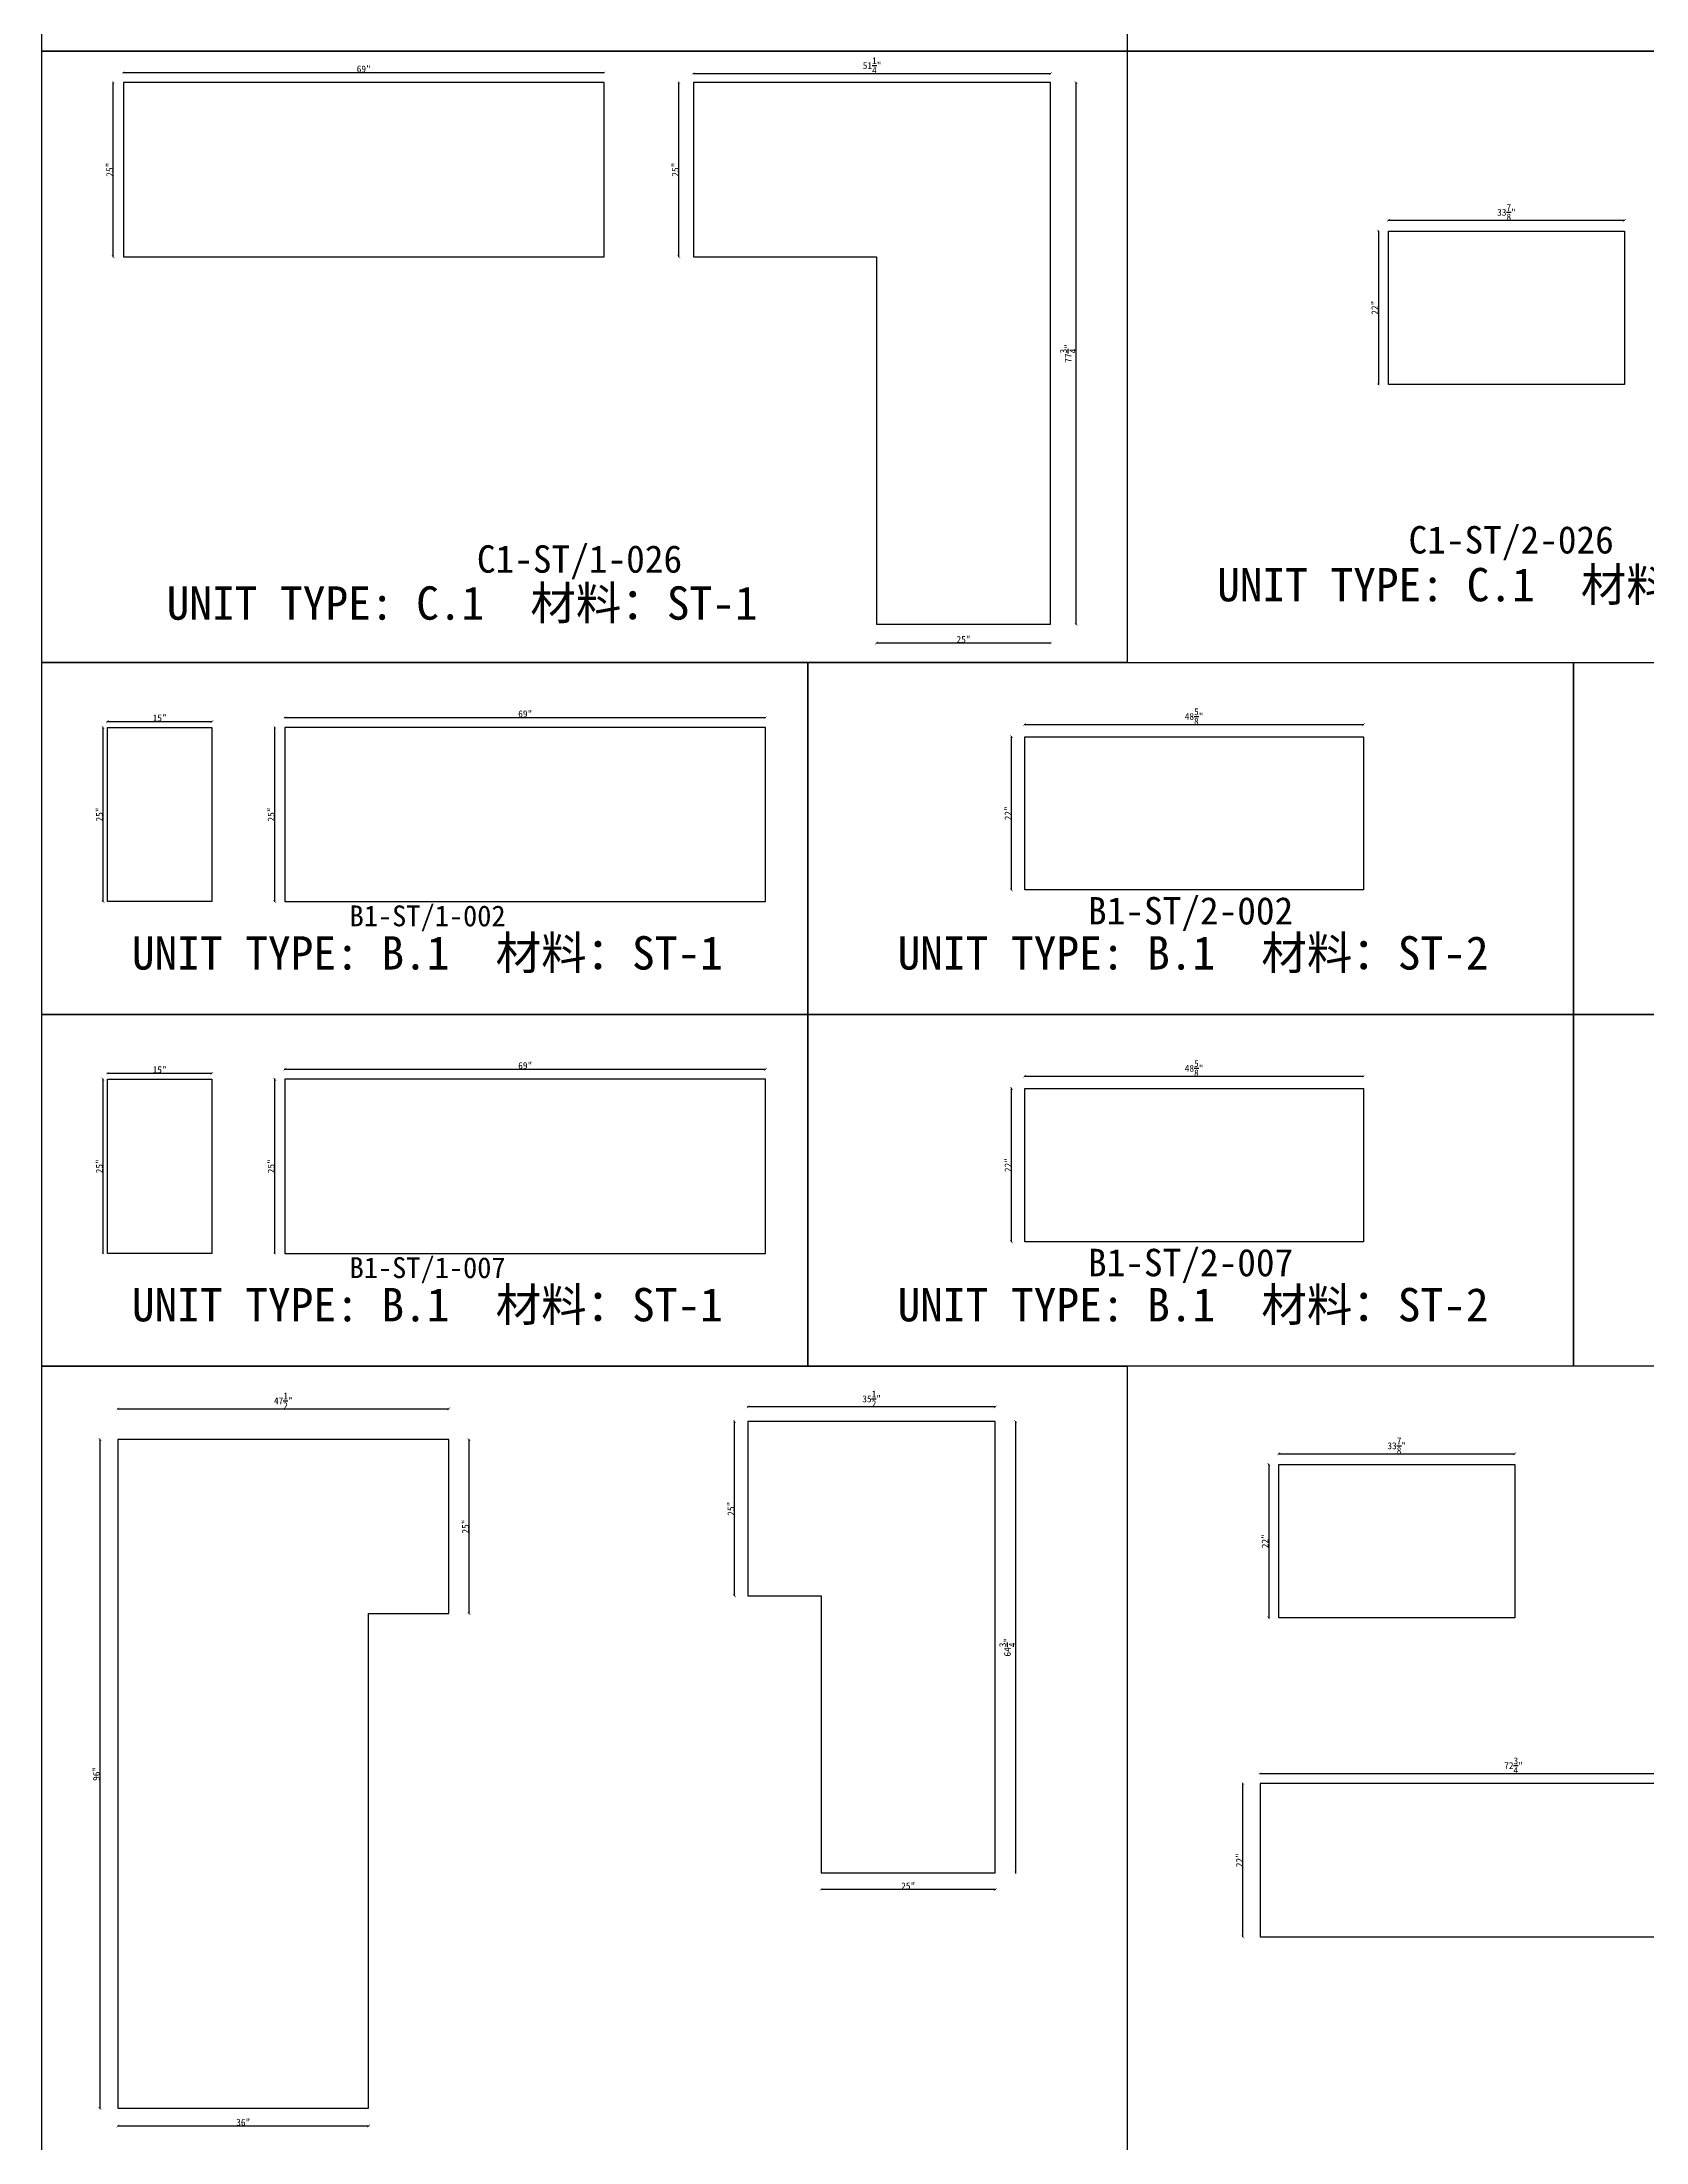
# Model space of a CAD drawing. Header units: millimetres. Extents: x -46966 to 138077, y -48408 to 2116.
# Drawn here: x 29598 to 35446, y -19305 to -11649 of the extents above; entities that cross this region are included whole.
import ezdxf
from ezdxf.enums import TextEntityAlignment as Align

# ---------------------------------------------------------------- set-up
doc = ezdxf.new("R2010")
doc.units = ezdxf.units.MM
doc.layers.add('PART_NUMBER', color=3, linetype='Continuous')
doc.styles.add('样式 1', font='')
doc.styles.get('样式 1').set_extended_font_data('NSimSun')
doc.dimstyles.new('副本 ISO-25', dxfattribs={"dimtxt": 25, "dimasz": 10, "dimexe": 1.5, "dimexo": 0.5, "dimtad": 1, "dimlfac": 0.03937, "dimlunit": 5, "dimtxsty": '样式 1', "dimblk": 'ARCHTICK', "dimcen": 2.5, "dimclrd": 256, "dimclrt": 1, "dimazin": 3, "dimtfac": 1, "dimtmove": 0, "dimatfit": 3, "dimfxlon": 1})

# ---------------------------------------------------------------- blocks, each defined once
blk = doc.blocks.new('_ArchTick')
at = {"color": 0, "linetype": 'ByBlock', "const_width": 0.15}
blk.add_lwpolyline([(-0.5, -0.5), (0.5, 0.5)], dxfattribs=at)
blk = doc.blocks.new('*D1005')
at = {"color": 0, "lineweight": -2, "transparency": 16777216}
for p, q in [((29858.9, -11797.2), (29856.4, -11797.2)), ((29858.9, -12432.2), (29856.4, -12432.2))]:
    blk.add_line(p, q, dxfattribs=at)
at = {"lineweight": -2, "transparency": 16777216}
blk.add_line((29857.9, -12432.2), (29857.9, -11797.2), dxfattribs=at)
at = {"layer": 'Defpoints', "color": 0, "transparency": 16777216}
for p in [(29857.9, -11797.2), (29894.9, -11797.2), (29894.9, -12432.2)]:
    blk.add_point(p, dxfattribs=at)
at = {"lineweight": -2, "transparency": 16777216, "xscale": 10, "yscale": 10, "zscale": 10}
for p, rotation in [((29857.9, -11797.2), 90), ((29857.9, -12432.2), 270)]:
    blk.add_blockref('_ArchTick', p, dxfattribs=dict(at, rotation=rotation))
at = {"color": 1, "transparency": 16777216, "insert": (29844.8, -12114.7), "char_height": 25, "attachment_point": 5, "rotation": 90, "style": '样式 1'}
blk.add_mtext('\\A1;25"', dxfattribs=at)
blk = doc.blocks.new('*D1006')
at = {"color": 0, "lineweight": -2, "transparency": 16777216}
for p, q in [((29894.9, -11761.9), (29894.9, -11759.4)), ((31647.5, -11761.9), (31647.5, -11759.4))]:
    blk.add_line(p, q, dxfattribs=at)
at = {"lineweight": -2, "transparency": 16777216}
blk.add_line((29894.9, -11760.9), (31647.5, -11760.9), dxfattribs=at)
at = {"layer": 'Defpoints', "color": 0, "transparency": 16777216}
for p in [(31647.5, -11760.9), (29894.9, -11797.2), (31647.5, -11797.2)]:
    blk.add_point(p, dxfattribs=at)
at = {"lineweight": -2, "transparency": 16777216, "xscale": 10, "yscale": 10, "zscale": 10, "rotation": 180}
blk.add_blockref('_ArchTick', (29894.9, -11760.9), dxfattribs=at)
at = {"lineweight": -2, "transparency": 16777216, "xscale": 10, "yscale": 10, "zscale": 10}
blk.add_blockref('_ArchTick', (31647.5, -11760.9), dxfattribs=at)
at = {"color": 1, "transparency": 16777216, "insert": (30771.2, -11747.8), "char_height": 25, "attachment_point": 5, "style": '样式 1'}
blk.add_mtext('\\A1;69"', dxfattribs=at)
blk = doc.blocks.new('*D1007')
at = {"color": 0, "lineweight": -2, "transparency": 16777216}
for p, q in [((31973.7, -11765.1), (31973.7, -11762.6)), ((33275.5, -11765.1), (33275.5, -11762.6))]:
    blk.add_line(p, q, dxfattribs=at)
at = {"lineweight": -2, "transparency": 16777216}
blk.add_line((31973.7, -11764.1), (33275.5, -11764.1), dxfattribs=at)
at = {"layer": 'Defpoints', "color": 0, "transparency": 16777216}
for p in [(33275.5, -11764.1), (31973.7, -11797.2), (33275.5, -11797.2)]:
    blk.add_point(p, dxfattribs=at)
at = {"lineweight": -2, "transparency": 16777216, "xscale": 10, "yscale": 10, "zscale": 10, "rotation": 180}
blk.add_blockref('_ArchTick', (31973.7, -11764.1), dxfattribs=at)
at = {"lineweight": -2, "transparency": 16777216, "xscale": 10, "yscale": 10, "zscale": 10}
blk.add_blockref('_ArchTick', (33275.5, -11764.1), dxfattribs=at)
at = {"color": 1, "transparency": 16777216, "insert": (32624.6, -11735.1), "char_height": 25, "attachment_point": 5, "style": '样式 1'}
blk.add_mtext('\\A1;51{\\H1x;\\S1/4;}"', dxfattribs=at)
blk = doc.blocks.new('*D1008')
at = {"color": 0, "lineweight": -2, "transparency": 16777216}
for p, q in [((31921.3, -11797.2), (31918.8, -11797.2)), ((31921.3, -12432.2), (31918.8, -12432.2))]:
    blk.add_line(p, q, dxfattribs=at)
at = {"lineweight": -2, "transparency": 16777216}
blk.add_line((31920.3, -12432.2), (31920.3, -11797.2), dxfattribs=at)
at = {"layer": 'Defpoints', "color": 0, "transparency": 16777216}
for p in [(31920.3, -11797.2), (31973.7, -11797.2), (31973.7, -12432.2)]:
    blk.add_point(p, dxfattribs=at)
at = {"lineweight": -2, "transparency": 16777216, "xscale": 10, "yscale": 10, "zscale": 10}
for p, rotation in [((31920.3, -11797.2), 90), ((31920.3, -12432.2), 270)]:
    blk.add_blockref('_ArchTick', p, dxfattribs=dict(at, rotation=rotation))
at = {"color": 1, "transparency": 16777216, "insert": (31907.2, -12114.7), "char_height": 25, "attachment_point": 5, "rotation": 90, "style": '样式 1'}
blk.add_mtext('\\A1;25"', dxfattribs=at)
blk = doc.blocks.new('*D1001')
at = {"color": 0, "lineweight": -2, "transparency": 16777216}
for p, q in [((32640.5, -13839.5), (32640.5, -13842)), ((33275.5, -13839.5), (33275.5, -13842))]:
    blk.add_line(p, q, dxfattribs=at)
at = {"lineweight": -2, "transparency": 16777216}
blk.add_line((33275.5, -13840.5), (32640.5, -13840.5), dxfattribs=at)
at = {"layer": 'Defpoints', "color": 0, "transparency": 16777216}
for p in [(32640.5, -13772.1), (33275.5, -13772.1), (32640.5, -13840.5)]:
    blk.add_point(p, dxfattribs=at)
at = {"lineweight": -2, "transparency": 16777216, "xscale": 10, "yscale": 10, "zscale": 10, "rotation": 180}
blk.add_blockref('_ArchTick', (32640.5, -13840.5), dxfattribs=at)
at = {"lineweight": -2, "transparency": 16777216, "xscale": 10, "yscale": 10, "zscale": 10}
blk.add_blockref('_ArchTick', (33275.5, -13840.5), dxfattribs=at)
at = {"color": 1, "transparency": 16777216, "insert": (32958, -13827.3), "char_height": 25, "attachment_point": 5, "style": '样式 1'}
blk.add_mtext('\\A1;25"', dxfattribs=at)
blk = doc.blocks.new('*D1002')
at = {"color": 0, "lineweight": -2, "transparency": 16777216}
for p, q in [((33367.7, -11797.2), (33370.2, -11797.2)), ((33367.7, -13772.1), (33370.2, -13772.1))]:
    blk.add_line(p, q, dxfattribs=at)
at = {"lineweight": -2, "transparency": 16777216}
blk.add_line((33368.7, -13772.1), (33368.7, -11797.2), dxfattribs=at)
at = {"layer": 'Defpoints', "color": 0, "transparency": 16777216}
for p in [(33275.5, -11797.2), (33368.7, -11797.2), (33275.5, -13772.1)]:
    blk.add_point(p, dxfattribs=at)
at = {"lineweight": -2, "transparency": 16777216, "xscale": 10, "yscale": 10, "zscale": 10}
for p, rotation in [((33368.7, -11797.2), 90), ((33368.7, -13772.1), 270)]:
    blk.add_blockref('_ArchTick', p, dxfattribs=dict(at, rotation=rotation))
at = {"color": 1, "transparency": 16777216, "insert": (33339.6, -12784.6), "char_height": 25, "attachment_point": 5, "rotation": 90, "style": '样式 1'}
blk.add_mtext('\\A1;77{\\H1x;\\S3/4;}"', dxfattribs=at)
blk = doc.blocks.new('*D1003')
at = {"color": 0, "lineweight": -2, "transparency": 16777216}
for p, q in [((34507.4, -12300.3), (34507.4, -12297.8)), ((35367.8, -12300.3), (35367.8, -12297.8))]:
    blk.add_line(p, q, dxfattribs=at)
at = {"lineweight": -2, "transparency": 16777216}
blk.add_line((34507.4, -12299.3), (35367.8, -12299.3), dxfattribs=at)
at = {"layer": 'Defpoints', "color": 0, "transparency": 16777216}
for p in [(35367.8, -12299.3), (34507.4, -12338.7), (35367.8, -12338.7)]:
    blk.add_point(p, dxfattribs=at)
at = {"lineweight": -2, "transparency": 16777216, "xscale": 10, "yscale": 10, "zscale": 10, "rotation": 180}
blk.add_blockref('_ArchTick', (34507.4, -12299.3), dxfattribs=at)
at = {"lineweight": -2, "transparency": 16777216, "xscale": 10, "yscale": 10, "zscale": 10}
blk.add_blockref('_ArchTick', (35367.8, -12299.3), dxfattribs=at)
at = {"color": 1, "transparency": 16777216, "insert": (34937.6, -12270.2), "char_height": 25, "attachment_point": 5, "style": '样式 1'}
blk.add_mtext('\\A1;33{\\H1x;\\S7/8;}"', dxfattribs=at)
blk = doc.blocks.new('*D1004')
at = {"color": 0, "lineweight": -2, "transparency": 16777216}
for p, q in [((34471.7, -12338.7), (34469.2, -12338.7)), ((34471.7, -12897.5), (34469.2, -12897.5))]:
    blk.add_line(p, q, dxfattribs=at)
at = {"lineweight": -2, "transparency": 16777216}
blk.add_line((34470.7, -12338.7), (34470.7, -12897.5), dxfattribs=at)
at = {"layer": 'Defpoints', "color": 0, "transparency": 16777216}
for p in [(34507.4, -12338.7), (34470.7, -12897.5), (34507.4, -12897.5)]:
    blk.add_point(p, dxfattribs=at)
at = {"lineweight": -2, "transparency": 16777216, "xscale": 10, "yscale": 10, "zscale": 10}
for p, rotation in [((34470.7, -12338.7), 90), ((34470.7, -12897.5), 270)]:
    blk.add_blockref('_ArchTick', p, dxfattribs=dict(at, rotation=rotation))
at = {"color": 1, "transparency": 16777216, "insert": (34457.6, -12618.1), "char_height": 25, "attachment_point": 5, "rotation": 90, "style": '样式 1'}
blk.add_mtext('\\A1;22"', dxfattribs=at)
blk = doc.blocks.new('*D1011')
at = {"color": 0, "lineweight": -2, "transparency": 16777216}
for p, q in [((29821.6, -14148), (29819.1, -14148)), ((29821.6, -14783), (29819.1, -14783))]:
    blk.add_line(p, q, dxfattribs=at)
at = {"lineweight": -2, "transparency": 16777216}
blk.add_line((29820.6, -14783), (29820.6, -14148), dxfattribs=at)
at = {"layer": 'Defpoints', "color": 0, "transparency": 16777216}
for p in [(29820.6, -14148), (29836.4, -14148), (29836.4, -14783)]:
    blk.add_point(p, dxfattribs=at)
at = {"lineweight": -2, "transparency": 16777216, "xscale": 10, "yscale": 10, "zscale": 10}
for p, rotation in [((29820.6, -14148), 90), ((29820.6, -14783), 270)]:
    blk.add_blockref('_ArchTick', p, dxfattribs=dict(at, rotation=rotation))
at = {"color": 1, "transparency": 16777216, "insert": (29807.4, -14465.5), "char_height": 25, "attachment_point": 5, "rotation": 90, "style": '样式 1'}
blk.add_mtext('\\A1;25"', dxfattribs=at)
blk = doc.blocks.new('*D1012')
at = {"color": 0, "lineweight": -2, "transparency": 16777216}
for p, q in [((29836.4, -14127.6), (29836.4, -14125.1)), ((30217.4, -14127.6), (30217.4, -14125.1))]:
    blk.add_line(p, q, dxfattribs=at)
at = {"lineweight": -2, "transparency": 16777216}
blk.add_line((29836.4, -14126.6), (30217.4, -14126.6), dxfattribs=at)
at = {"layer": 'Defpoints', "color": 0, "transparency": 16777216}
for p in [(29836.4, -14148), (30217.4, -14126.6), (30217.4, -14148)]:
    blk.add_point(p, dxfattribs=at)
at = {"lineweight": -2, "transparency": 16777216, "xscale": 10, "yscale": 10, "zscale": 10, "rotation": 180}
blk.add_blockref('_ArchTick', (29836.4, -14126.6), dxfattribs=at)
at = {"lineweight": -2, "transparency": 16777216, "xscale": 10, "yscale": 10, "zscale": 10}
blk.add_blockref('_ArchTick', (30217.4, -14126.6), dxfattribs=at)
at = {"color": 1, "transparency": 16777216, "insert": (30026.9, -14113.5), "char_height": 25, "attachment_point": 5, "style": '样式 1'}
blk.add_mtext('\\A1;15"', dxfattribs=at)
blk = doc.blocks.new('*D1013')
at = {"color": 0, "lineweight": -2, "transparency": 16777216}
for p, q in [((30447.7, -14148), (30445.2, -14148)), ((30447.7, -14783), (30445.2, -14783))]:
    blk.add_line(p, q, dxfattribs=at)
at = {"lineweight": -2, "transparency": 16777216}
blk.add_line((30446.7, -14783), (30446.7, -14148), dxfattribs=at)
at = {"layer": 'Defpoints', "color": 0, "transparency": 16777216}
for p in [(30446.7, -14148), (30483.6, -14148), (30483.6, -14783)]:
    blk.add_point(p, dxfattribs=at)
at = {"lineweight": -2, "transparency": 16777216, "xscale": 10, "yscale": 10, "zscale": 10}
for p, rotation in [((30446.7, -14148), 90), ((30446.7, -14783), 270)]:
    blk.add_blockref('_ArchTick', p, dxfattribs=dict(at, rotation=rotation))
at = {"color": 1, "transparency": 16777216, "insert": (30433.6, -14465.5), "char_height": 25, "attachment_point": 5, "rotation": 90, "style": '样式 1'}
blk.add_mtext('\\A1;25"', dxfattribs=at)
blk = doc.blocks.new('*D1014')
at = {"color": 0, "lineweight": -2, "transparency": 16777216}
for p, q in [((30483.6, -14112.7), (30483.6, -14110.2)), ((32236.2, -14112.7), (32236.2, -14110.2))]:
    blk.add_line(p, q, dxfattribs=at)
at = {"lineweight": -2, "transparency": 16777216}
blk.add_line((30483.6, -14111.7), (32236.2, -14111.7), dxfattribs=at)
at = {"layer": 'Defpoints', "color": 0, "transparency": 16777216}
for p in [(30483.6, -14148), (32236.2, -14111.7), (32236.2, -14148)]:
    blk.add_point(p, dxfattribs=at)
at = {"lineweight": -2, "transparency": 16777216, "xscale": 10, "yscale": 10, "zscale": 10, "rotation": 180}
blk.add_blockref('_ArchTick', (30483.6, -14111.7), dxfattribs=at)
at = {"lineweight": -2, "transparency": 16777216, "xscale": 10, "yscale": 10, "zscale": 10}
blk.add_blockref('_ArchTick', (32236.2, -14111.7), dxfattribs=at)
at = {"color": 1, "transparency": 16777216, "insert": (31359.9, -14098.6), "char_height": 25, "attachment_point": 5, "style": '样式 1'}
blk.add_mtext('\\A1;69"', dxfattribs=at)
blk = doc.blocks.new('*D1015')
at = {"color": 0, "lineweight": -2, "transparency": 16777216}
for p, q in [((33181, -14138.3), (33181, -14135.8)), ((34416.1, -14138.3), (34416.1, -14135.8))]:
    blk.add_line(p, q, dxfattribs=at)
at = {"lineweight": -2, "transparency": 16777216}
blk.add_line((33181, -14137.3), (34416.1, -14137.3), dxfattribs=at)
at = {"layer": 'Defpoints', "color": 0, "transparency": 16777216}
for p in [(34416.1, -14137.3), (33181, -14181.8), (34416.1, -14181.8)]:
    blk.add_point(p, dxfattribs=at)
at = {"lineweight": -2, "transparency": 16777216, "xscale": 10, "yscale": 10, "zscale": 10, "rotation": 180}
blk.add_blockref('_ArchTick', (33181, -14137.3), dxfattribs=at)
at = {"lineweight": -2, "transparency": 16777216, "xscale": 10, "yscale": 10, "zscale": 10}
blk.add_blockref('_ArchTick', (34416.1, -14137.3), dxfattribs=at)
at = {"color": 1, "transparency": 16777216, "insert": (33798.6, -14108.2), "char_height": 25, "attachment_point": 5, "style": '样式 1'}
blk.add_mtext('\\A1;48{\\H1x;\\S5/8;}"', dxfattribs=at)
blk = doc.blocks.new('*D1016')
at = {"color": 0, "lineweight": -2, "transparency": 16777216}
for p, q in [((33134.2, -14181.8), (33131.7, -14181.8)), ((33134.2, -14740.6), (33131.7, -14740.6))]:
    blk.add_line(p, q, dxfattribs=at)
at = {"lineweight": -2, "transparency": 16777216}
blk.add_line((33133.2, -14740.6), (33133.2, -14181.8), dxfattribs=at)
at = {"layer": 'Defpoints', "color": 0, "transparency": 16777216}
for p in [(33133.2, -14181.8), (33181, -14181.8), (33181, -14740.6)]:
    blk.add_point(p, dxfattribs=at)
at = {"lineweight": -2, "transparency": 16777216, "xscale": 10, "yscale": 10, "zscale": 10}
for p, rotation in [((33133.2, -14181.8), 90), ((33133.2, -14740.6), 270)]:
    blk.add_blockref('_ArchTick', p, dxfattribs=dict(at, rotation=rotation))
at = {"color": 1, "transparency": 16777216, "insert": (33120.1, -14461.2), "char_height": 25, "attachment_point": 5, "rotation": 90, "style": '样式 1'}
blk.add_mtext('\\A1;22"', dxfattribs=at)
blk = doc.blocks.new('*D1019')
at = {"color": 0, "lineweight": -2, "transparency": 16777216}
for p, q in [((29821.6, -15430.4), (29819.1, -15430.4)), ((29821.6, -16065.4), (29819.1, -16065.4))]:
    blk.add_line(p, q, dxfattribs=at)
at = {"lineweight": -2, "transparency": 16777216}
blk.add_line((29820.6, -16065.4), (29820.6, -15430.4), dxfattribs=at)
at = {"layer": 'Defpoints', "color": 0, "transparency": 16777216}
for p in [(29820.6, -15430.4), (29836.4, -15430.4), (29836.4, -16065.4)]:
    blk.add_point(p, dxfattribs=at)
at = {"lineweight": -2, "transparency": 16777216, "xscale": 10, "yscale": 10, "zscale": 10}
for p, rotation in [((29820.6, -15430.4), 90), ((29820.6, -16065.4), 270)]:
    blk.add_blockref('_ArchTick', p, dxfattribs=dict(at, rotation=rotation))
at = {"color": 1, "transparency": 16777216, "insert": (29807.4, -15747.9), "char_height": 25, "attachment_point": 5, "rotation": 90, "style": '样式 1'}
blk.add_mtext('\\A1;25"', dxfattribs=at)
blk = doc.blocks.new('*D1020')
at = {"color": 0, "lineweight": -2, "transparency": 16777216}
for p, q in [((29836.4, -15410), (29836.4, -15407.5)), ((30217.4, -15410), (30217.4, -15407.5))]:
    blk.add_line(p, q, dxfattribs=at)
at = {"lineweight": -2, "transparency": 16777216}
blk.add_line((29836.4, -15409), (30217.4, -15409), dxfattribs=at)
at = {"layer": 'Defpoints', "color": 0, "transparency": 16777216}
for p in [(29836.4, -15430.4), (30217.4, -15409), (30217.4, -15430.4)]:
    blk.add_point(p, dxfattribs=at)
at = {"lineweight": -2, "transparency": 16777216, "xscale": 10, "yscale": 10, "zscale": 10, "rotation": 180}
blk.add_blockref('_ArchTick', (29836.4, -15409), dxfattribs=at)
at = {"lineweight": -2, "transparency": 16777216, "xscale": 10, "yscale": 10, "zscale": 10}
blk.add_blockref('_ArchTick', (30217.4, -15409), dxfattribs=at)
at = {"color": 1, "transparency": 16777216, "insert": (30026.9, -15395.9), "char_height": 25, "attachment_point": 5, "style": '样式 1'}
blk.add_mtext('\\A1;15"', dxfattribs=at)
blk = doc.blocks.new('*D1021')
at = {"color": 0, "lineweight": -2, "transparency": 16777216}
for p, q in [((30447.7, -15430.4), (30445.2, -15430.4)), ((30447.7, -16065.4), (30445.2, -16065.4))]:
    blk.add_line(p, q, dxfattribs=at)
at = {"lineweight": -2, "transparency": 16777216}
blk.add_line((30446.7, -16065.4), (30446.7, -15430.4), dxfattribs=at)
at = {"layer": 'Defpoints', "color": 0, "transparency": 16777216}
for p in [(30446.7, -15430.4), (30483.6, -15430.4), (30483.6, -16065.4)]:
    blk.add_point(p, dxfattribs=at)
at = {"lineweight": -2, "transparency": 16777216, "xscale": 10, "yscale": 10, "zscale": 10}
for p, rotation in [((30446.7, -15430.4), 90), ((30446.7, -16065.4), 270)]:
    blk.add_blockref('_ArchTick', p, dxfattribs=dict(at, rotation=rotation))
at = {"color": 1, "transparency": 16777216, "insert": (30433.6, -15747.9), "char_height": 25, "attachment_point": 5, "rotation": 90, "style": '样式 1'}
blk.add_mtext('\\A1;25"', dxfattribs=at)
blk = doc.blocks.new('*D1022')
at = {"color": 0, "lineweight": -2, "transparency": 16777216}
for p, q in [((30483.6, -15395.1), (30483.6, -15392.6)), ((32236.2, -15395.1), (32236.2, -15392.6))]:
    blk.add_line(p, q, dxfattribs=at)
at = {"lineweight": -2, "transparency": 16777216}
blk.add_line((30483.6, -15394.1), (32236.2, -15394.1), dxfattribs=at)
at = {"layer": 'Defpoints', "color": 0, "transparency": 16777216}
for p in [(30483.6, -15430.4), (32236.2, -15394.1), (32236.2, -15430.4)]:
    blk.add_point(p, dxfattribs=at)
at = {"lineweight": -2, "transparency": 16777216, "xscale": 10, "yscale": 10, "zscale": 10, "rotation": 180}
blk.add_blockref('_ArchTick', (30483.6, -15394.1), dxfattribs=at)
at = {"lineweight": -2, "transparency": 16777216, "xscale": 10, "yscale": 10, "zscale": 10}
blk.add_blockref('_ArchTick', (32236.2, -15394.1), dxfattribs=at)
at = {"color": 1, "transparency": 16777216, "insert": (31359.9, -15381), "char_height": 25, "attachment_point": 5, "style": '样式 1'}
blk.add_mtext('\\A1;69"', dxfattribs=at)
blk = doc.blocks.new('*D1023')
at = {"color": 0, "lineweight": -2, "transparency": 16777216}
for p, q in [((33181, -15420.7), (33181, -15418.2)), ((34416.1, -15420.7), (34416.1, -15418.2))]:
    blk.add_line(p, q, dxfattribs=at)
at = {"lineweight": -2, "transparency": 16777216}
blk.add_line((33181, -15419.7), (34416.1, -15419.7), dxfattribs=at)
at = {"layer": 'Defpoints', "color": 0, "transparency": 16777216}
for p in [(34416.1, -15419.7), (33181, -15464.2), (34416.1, -15464.2)]:
    blk.add_point(p, dxfattribs=at)
at = {"lineweight": -2, "transparency": 16777216, "xscale": 10, "yscale": 10, "zscale": 10, "rotation": 180}
blk.add_blockref('_ArchTick', (33181, -15419.7), dxfattribs=at)
at = {"lineweight": -2, "transparency": 16777216, "xscale": 10, "yscale": 10, "zscale": 10}
blk.add_blockref('_ArchTick', (34416.1, -15419.7), dxfattribs=at)
at = {"color": 1, "transparency": 16777216, "insert": (33798.6, -15390.6), "char_height": 25, "attachment_point": 5, "style": '样式 1'}
blk.add_mtext('\\A1;48{\\H1x;\\S5/8;}"', dxfattribs=at)
blk = doc.blocks.new('*D1024')
at = {"color": 0, "lineweight": -2, "transparency": 16777216}
for p, q in [((33134.2, -15464.2), (33131.7, -15464.2)), ((33134.2, -16023), (33131.7, -16023))]:
    blk.add_line(p, q, dxfattribs=at)
at = {"lineweight": -2, "transparency": 16777216}
blk.add_line((33133.2, -16023), (33133.2, -15464.2), dxfattribs=at)
at = {"layer": 'Defpoints', "color": 0, "transparency": 16777216}
for p in [(33133.2, -15464.2), (33181, -15464.2), (33181, -16023)]:
    blk.add_point(p, dxfattribs=at)
at = {"lineweight": -2, "transparency": 16777216, "xscale": 10, "yscale": 10, "zscale": 10}
for p, rotation in [((33133.2, -15464.2), 90), ((33133.2, -16023), 270)]:
    blk.add_blockref('_ArchTick', p, dxfattribs=dict(at, rotation=rotation))
at = {"color": 1, "transparency": 16777216, "insert": (33120.1, -15743.6), "char_height": 25, "attachment_point": 5, "rotation": 90, "style": '样式 1'}
blk.add_mtext('\\A1;22"', dxfattribs=at)
blk = doc.blocks.new('*D1027')
at = {"color": 0, "lineweight": -2, "transparency": 16777216}
for p, q in [((32172.1, -16625.7), (32172.1, -16623.2)), ((33073.8, -16625.7), (33073.8, -16623.2))]:
    blk.add_line(p, q, dxfattribs=at)
at = {"lineweight": -2, "transparency": 16777216}
blk.add_line((33073.8, -16624.7), (32172.1, -16624.7), dxfattribs=at)
at = {"layer": 'Defpoints', "color": 0, "transparency": 16777216}
for p in [(32172.1, -16624.7), (32172.1, -16678.7), (33073.8, -16678.7)]:
    blk.add_point(p, dxfattribs=at)
at = {"lineweight": -2, "transparency": 16777216, "xscale": 10, "yscale": 10, "zscale": 10, "rotation": 180}
blk.add_blockref('_ArchTick', (32172.1, -16624.7), dxfattribs=at)
at = {"lineweight": -2, "transparency": 16777216, "xscale": 10, "yscale": 10, "zscale": 10}
blk.add_blockref('_ArchTick', (33073.8, -16624.7), dxfattribs=at)
at = {"color": 1, "transparency": 16777216, "insert": (32623, -16595.7), "char_height": 25, "attachment_point": 5, "style": '样式 1'}
blk.add_mtext('\\A1;35{\\H1x;\\S1/2;}"', dxfattribs=at)
blk = doc.blocks.new('*D1028')
at = {"color": 0, "lineweight": -2, "transparency": 16777216}
for p, q in [((33146.2, -16678.7), (33148.7, -16678.7)), ((33146.2, -18323.4), (33148.7, -18323.4))]:
    blk.add_line(p, q, dxfattribs=at)
at = {"lineweight": -2, "transparency": 16777216}
blk.add_line((33147.2, -16678.7), (33147.2, -18323.4), dxfattribs=at)
at = {"layer": 'Defpoints', "color": 0, "transparency": 16777216}
for p in [(33073.8, -16678.7), (33073.8, -18323.4), (33147.2, -18323.4)]:
    blk.add_point(p, dxfattribs=at)
at = {"lineweight": -2, "transparency": 16777216, "xscale": 10, "yscale": 10, "zscale": 10}
for p, rotation in [((33147.2, -16678.7), 90), ((33147.2, -18323.4), 270)]:
    blk.add_blockref('_ArchTick', p, dxfattribs=dict(at, rotation=rotation))
at = {"color": 1, "transparency": 16777216, "insert": (33118.2, -17501), "char_height": 25, "attachment_point": 5, "rotation": 90, "style": '样式 1'}
blk.add_mtext('\\A1;64{\\H1x;\\S3/4;}"', dxfattribs=at)
blk = doc.blocks.new('*D1029')
at = {"color": 0, "lineweight": -2, "transparency": 16777216}
for p, q in [((32438.8, -18383.6), (32438.8, -18386.1)), ((33073.8, -18383.6), (33073.8, -18386.1))]:
    blk.add_line(p, q, dxfattribs=at)
at = {"lineweight": -2, "transparency": 16777216}
blk.add_line((33073.8, -18384.6), (32438.8, -18384.6), dxfattribs=at)
at = {"layer": 'Defpoints', "color": 0, "transparency": 16777216}
for p in [(32438.8, -18323.4), (33073.8, -18323.4), (32438.8, -18384.6)]:
    blk.add_point(p, dxfattribs=at)
at = {"lineweight": -2, "transparency": 16777216, "xscale": 10, "yscale": 10, "zscale": 10, "rotation": 180}
blk.add_blockref('_ArchTick', (32438.8, -18384.6), dxfattribs=at)
at = {"lineweight": -2, "transparency": 16777216, "xscale": 10, "yscale": 10, "zscale": 10}
blk.add_blockref('_ArchTick', (33073.8, -18384.6), dxfattribs=at)
at = {"color": 1, "transparency": 16777216, "insert": (32756.3, -18371.5), "char_height": 25, "attachment_point": 5, "style": '样式 1'}
blk.add_mtext('\\A1;25"', dxfattribs=at)
blk = doc.blocks.new('*D1030')
at = {"color": 0, "lineweight": -2, "transparency": 16777216}
for p, q in [((32124.1, -16678.7), (32121.6, -16678.7)), ((32124.1, -17313.7), (32121.6, -17313.7))]:
    blk.add_line(p, q, dxfattribs=at)
at = {"lineweight": -2, "transparency": 16777216}
blk.add_line((32123.1, -17313.7), (32123.1, -16678.7), dxfattribs=at)
at = {"layer": 'Defpoints', "color": 0, "transparency": 16777216}
for p in [(32123.1, -16678.7), (32172.1, -16678.7), (32172.1, -17313.7)]:
    blk.add_point(p, dxfattribs=at)
at = {"lineweight": -2, "transparency": 16777216, "xscale": 10, "yscale": 10, "zscale": 10}
for p, rotation in [((32123.1, -16678.7), 90), ((32123.1, -17313.7), 270)]:
    blk.add_blockref('_ArchTick', p, dxfattribs=dict(at, rotation=rotation))
at = {"color": 1, "transparency": 16777216, "insert": (32109.9, -16996.2), "char_height": 25, "attachment_point": 5, "rotation": 90, "style": '样式 1'}
blk.add_mtext('\\A1;25"', dxfattribs=at)
blk = doc.blocks.new('*D1031')
at = {"color": 0, "lineweight": -2, "transparency": 16777216}
for p, q in [((29874.6, -16633), (29874.6, -16630.5)), ((31081.1, -16633), (31081.1, -16630.5))]:
    blk.add_line(p, q, dxfattribs=at)
at = {"lineweight": -2, "transparency": 16777216}
blk.add_line((29874.6, -16632), (31081.1, -16632), dxfattribs=at)
at = {"layer": 'Defpoints', "color": 0, "transparency": 16777216}
for p in [(31081.1, -16632), (29874.6, -16743.7), (31081.1, -16743.7)]:
    blk.add_point(p, dxfattribs=at)
at = {"lineweight": -2, "transparency": 16777216, "xscale": 10, "yscale": 10, "zscale": 10, "rotation": 180}
blk.add_blockref('_ArchTick', (29874.6, -16632), dxfattribs=at)
at = {"lineweight": -2, "transparency": 16777216, "xscale": 10, "yscale": 10, "zscale": 10}
blk.add_blockref('_ArchTick', (31081.1, -16632), dxfattribs=at)
at = {"color": 1, "transparency": 16777216, "insert": (30477.8, -16602.9), "char_height": 25, "attachment_point": 5, "style": '样式 1'}
blk.add_mtext('\\A1;47{\\H1x;\\S1/2;}"', dxfattribs=at)
blk = doc.blocks.new('*D1032')
at = {"color": 0, "lineweight": -2, "transparency": 16777216}
for p, q in [((29810.4, -16743.7), (29807.9, -16743.7)), ((29810.4, -19182.1), (29807.9, -19182.1))]:
    blk.add_line(p, q, dxfattribs=at)
at = {"lineweight": -2, "transparency": 16777216}
blk.add_line((29809.4, -16743.7), (29809.4, -19182.1), dxfattribs=at)
at = {"layer": 'Defpoints', "color": 0, "transparency": 16777216}
for p in [(29874.6, -16743.7), (29809.4, -19182.1), (29874.6, -19182.1)]:
    blk.add_point(p, dxfattribs=at)
at = {"lineweight": -2, "transparency": 16777216, "xscale": 10, "yscale": 10, "zscale": 10}
for p, rotation in [((29809.4, -16743.7), 90), ((29809.4, -19182.1), 270)]:
    blk.add_blockref('_ArchTick', p, dxfattribs=dict(at, rotation=rotation))
at = {"color": 1, "transparency": 16777216, "insert": (29796.2, -17962.9), "char_height": 25, "attachment_point": 5, "rotation": 90, "style": '样式 1'}
blk.add_mtext('\\A1;96"', dxfattribs=at)
blk = doc.blocks.new('*D1033')
at = {"color": 0, "lineweight": -2, "transparency": 16777216}
for p, q in [((29874.6, -19245.3), (29874.6, -19247.8)), ((30789, -19245.3), (30789, -19247.8))]:
    blk.add_line(p, q, dxfattribs=at)
at = {"lineweight": -2, "transparency": 16777216}
blk.add_line((29874.6, -19246.3), (30789, -19246.3), dxfattribs=at)
at = {"layer": 'Defpoints', "color": 0, "transparency": 16777216}
for p in [(29874.6, -19182.1), (30789, -19182.1), (30789, -19246.3)]:
    blk.add_point(p, dxfattribs=at)
at = {"lineweight": -2, "transparency": 16777216, "xscale": 10, "yscale": 10, "zscale": 10, "rotation": 180}
blk.add_blockref('_ArchTick', (29874.6, -19246.3), dxfattribs=at)
at = {"lineweight": -2, "transparency": 16777216, "xscale": 10, "yscale": 10, "zscale": 10}
blk.add_blockref('_ArchTick', (30789, -19246.3), dxfattribs=at)
at = {"color": 1, "transparency": 16777216, "insert": (30331.8, -19233.1), "char_height": 25, "attachment_point": 5, "style": '样式 1'}
blk.add_mtext('\\A1;36"', dxfattribs=at)
blk = doc.blocks.new('*D1034')
at = {"color": 0, "lineweight": -2, "transparency": 16777216}
for p, q in [((31154.1, -16743.7), (31156.6, -16743.7)), ((31154.1, -17378.7), (31156.6, -17378.7))]:
    blk.add_line(p, q, dxfattribs=at)
at = {"lineweight": -2, "transparency": 16777216}
blk.add_line((31155.1, -17378.7), (31155.1, -16743.7), dxfattribs=at)
at = {"layer": 'Defpoints', "color": 0, "transparency": 16777216}
for p in [(31081.1, -16743.7), (31155.1, -16743.7), (31081.1, -17378.7)]:
    blk.add_point(p, dxfattribs=at)
at = {"lineweight": -2, "transparency": 16777216, "xscale": 10, "yscale": 10, "zscale": 10}
for p, rotation in [((31155.1, -16743.7), 90), ((31155.1, -17378.7), 270)]:
    blk.add_blockref('_ArchTick', p, dxfattribs=dict(at, rotation=rotation))
at = {"color": 1, "transparency": 16777216, "insert": (31142, -17061.2), "char_height": 25, "attachment_point": 5, "rotation": 90, "style": '样式 1'}
blk.add_mtext('\\A1;25"', dxfattribs=at)
blk = doc.blocks.new('*D1035')
at = {"color": 0, "lineweight": -2, "transparency": 16777216}
for p, q in [((34107.3, -16796.9), (34107.3, -16794.4)), ((34967.7, -16796.9), (34967.7, -16794.4))]:
    blk.add_line(p, q, dxfattribs=at)
at = {"lineweight": -2, "transparency": 16777216}
blk.add_line((34107.3, -16795.9), (34967.7, -16795.9), dxfattribs=at)
at = {"layer": 'Defpoints', "color": 0, "transparency": 16777216}
for p in [(34107.3, -16835.4), (34967.7, -16795.9), (34967.7, -16835.4)]:
    blk.add_point(p, dxfattribs=at)
at = {"lineweight": -2, "transparency": 16777216, "xscale": 10, "yscale": 10, "zscale": 10, "rotation": 180}
blk.add_blockref('_ArchTick', (34107.3, -16795.9), dxfattribs=at)
at = {"lineweight": -2, "transparency": 16777216, "xscale": 10, "yscale": 10, "zscale": 10}
blk.add_blockref('_ArchTick', (34967.7, -16795.9), dxfattribs=at)
at = {"color": 1, "transparency": 16777216, "insert": (34537.5, -16766.8), "char_height": 25, "attachment_point": 5, "style": '样式 1'}
blk.add_mtext('\\A1;33{\\H1x;\\S7/8;}"', dxfattribs=at)
blk = doc.blocks.new('*D1036')
at = {"color": 0, "lineweight": -2, "transparency": 16777216}
for p, q in [((34071.7, -16835.4), (34069.2, -16835.4)), ((34071.7, -17394.2), (34069.2, -17394.2))]:
    blk.add_line(p, q, dxfattribs=at)
at = {"lineweight": -2, "transparency": 16777216}
blk.add_line((34070.7, -16835.4), (34070.7, -17394.2), dxfattribs=at)
at = {"layer": 'Defpoints', "color": 0, "transparency": 16777216}
for p in [(34107.3, -16835.4), (34070.7, -17394.2), (34107.3, -17394.2)]:
    blk.add_point(p, dxfattribs=at)
at = {"lineweight": -2, "transparency": 16777216, "xscale": 10, "yscale": 10, "zscale": 10}
for p, rotation in [((34070.7, -16835.4), 90), ((34070.7, -17394.2), 270)]:
    blk.add_blockref('_ArchTick', p, dxfattribs=dict(at, rotation=rotation))
at = {"color": 1, "transparency": 16777216, "insert": (34057.5, -17114.8), "char_height": 25, "attachment_point": 5, "rotation": 90, "style": '样式 1'}
blk.add_mtext('\\A1;22"', dxfattribs=at)
blk = doc.blocks.new('*D1037')
at = {"color": 0, "lineweight": -2, "transparency": 16777216}
for p, q in [((34039.4, -17962.8), (34039.4, -17960.3)), ((35887.3, -17962.8), (35887.3, -17960.3))]:
    blk.add_line(p, q, dxfattribs=at)
at = {"lineweight": -2, "transparency": 16777216}
blk.add_line((34039.4, -17961.8), (35887.3, -17961.8), dxfattribs=at)
at = {"layer": 'Defpoints', "color": 0, "transparency": 16777216}
for p in [(35887.3, -17961.8), (34039.4, -17998.2), (35887.3, -17998.2)]:
    blk.add_point(p, dxfattribs=at)
at = {"lineweight": -2, "transparency": 16777216, "xscale": 10, "yscale": 10, "zscale": 10, "rotation": 180}
blk.add_blockref('_ArchTick', (34039.4, -17961.8), dxfattribs=at)
at = {"lineweight": -2, "transparency": 16777216, "xscale": 10, "yscale": 10, "zscale": 10}
blk.add_blockref('_ArchTick', (35887.3, -17961.8), dxfattribs=at)
at = {"color": 1, "transparency": 16777216, "insert": (34963.3, -17932.7), "char_height": 25, "attachment_point": 5, "style": '样式 1'}
blk.add_mtext('\\A1;72{\\H1x;\\S3/4;}"', dxfattribs=at)
blk = doc.blocks.new('*D1038')
at = {"color": 0, "lineweight": -2, "transparency": 16777216}
for p, q in [((33977.7, -17998.2), (33975.2, -17998.2)), ((33977.7, -18557), (33975.2, -18557))]:
    blk.add_line(p, q, dxfattribs=at)
at = {"lineweight": -2, "transparency": 16777216}
blk.add_line((33976.7, -18557), (33976.7, -17998.2), dxfattribs=at)
at = {"layer": 'Defpoints', "color": 0, "transparency": 16777216}
for p in [(33976.7, -17998.2), (34039.4, -17998.2), (34039.4, -18557)]:
    blk.add_point(p, dxfattribs=at)
at = {"lineweight": -2, "transparency": 16777216, "xscale": 10, "yscale": 10, "zscale": 10}
for p, rotation in [((33976.7, -17998.2), 90), ((33976.7, -18557), 270)]:
    blk.add_blockref('_ArchTick', p, dxfattribs=dict(at, rotation=rotation))
at = {"color": 1, "transparency": 16777216, "insert": (33963.6, -18277.6), "char_height": 25, "attachment_point": 5, "rotation": 90, "style": '样式 1'}
blk.add_mtext('\\A1;22"', dxfattribs=at)

msp = doc.modelspace()

# ---------------------------------------------------------------- linework, layer by layer
at = {"color": 1}
for points in [[(29598.099, -9452.714), (33554.981, -9452.714), (33554.981, -11682.281), (29598.099, -11682.281)], [(33554.981, -11682.281), (36346.855, -11682.281), (36346.855, -9452.714), (33554.981, -9452.714)], [(29598.099, -11682.281), (33554.981, -11682.281), (33554.981, -13911.848), (29598.099, -13911.848)], [(33554.981, -13911.848), (36346.855, -13911.848), (36346.855, -11682.281), (33554.981, -11682.281)], [(29598.099, -13911.848), (32389.974, -13911.848), (32389.974, -15194.246), (29598.099, -15194.246)], [(32389.974, -13911.848), (35181.848, -13911.848), (35181.848, -15194.246), (32389.974, -15194.246)], [(35181.848, -13911.848), (37973.722, -13911.848), (37973.722, -15194.246), (35181.848, -15194.246)], [(29598.099, -15194.246), (32389.974, -15194.246), (32389.974, -16476.643), (29598.099, -16476.643)], [(32389.974, -15194.246), (35181.848, -15194.246), (35181.848, -16476.643), (32389.974, -16476.643)], [(35181.848, -15194.246), (37973.722, -15194.246), (37973.722, -16476.643), (35181.848, -16476.643)], [(29598.099, -16476.643), (33554.981, -16476.643), (33554.981, -19758.7), (29598.099, -19758.7)], [(33554.981, -19758.7), (36346.855, -19758.7), (36346.855, -16476.643), (33554.981, -16476.643)]]:
    msp.add_lwpolyline(points, close=True, dxfattribs=at)
for points in [[(29894.85, -12432.207), (31647.45, -12432.207), (31647.45, -11797.207), (29894.85, -11797.207)], [(33275.495, -11797.207), (31973.745, -11797.207), (31973.745, -12432.207), (32640.495, -12432.207), (32640.495, -13772.057), (33275.495, -13772.057)], [(34507.38, -12338.749), (35367.805, -12338.749), (35367.805, -12897.549), (34507.38, -12897.549)], [(29836.372, -14783.038), (29836.372, -14148.038), (30217.372, -14148.038), (30217.372, -14783.038)], [(30483.641, -14783.038), (32236.241, -14783.038), (32236.241, -14148.038), (30483.641, -14148.038)], [(33181.013, -14181.826), (34416.088, -14181.826), (34416.088, -14740.626), (33181.013, -14740.626)], [(29836.372, -16065.435), (29836.372, -15430.435), (30217.372, -15430.435), (30217.372, -16065.435)], [(30483.641, -16065.435), (32236.241, -16065.435), (32236.241, -15430.435), (30483.641, -15430.435)], [(33181.013, -15464.224), (34416.088, -15464.224), (34416.088, -16023.024), (33181.013, -16023.024)], [(33073.805, -16678.72), (32172.105, -16678.72), (32172.105, -17313.72), (32438.805, -17313.72), (32438.805, -18323.37), (33073.805, -18323.37)], [(30788.989, -17378.677), (31081.089, -17378.677), (31081.089, -16743.677), (29874.589, -16743.677), (29874.589, -19182.077), (30788.989, -19182.077)], [(34107.299, -16835.351), (34967.724, -16835.351), (34967.724, -17394.151), (34107.299, -17394.151)], [(35887.251, -17998.247), (34039.401, -17998.247), (34039.401, -18557.047), (35887.251, -18557.047)]]:
    msp.add_lwpolyline(points, close=True)

# ---------------------------------------------------------------- texts
at = {"style": '样式 1'}
for s, p in [('材料：ST-2', (35208.889, -13688.353)), ('材料：ST-1', (31378.804, -13755.306)), ('UNIT TYPE: C.1', (33882.608, -13688.353)), ('UNIT TYPE: C.1', (30052.523, -13755.306)), ('UNIT TYPE: B.1', (29925.727, -15030.741)), ('材料：ST-1', (31252.008, -15030.741)), ('UNIT TYPE: B.1', (32717.601, -15030.741)), ('材料：ST-2', (34043.882, -15030.741)), ('UNIT TYPE: B.1', (29925.727, -16313.139)), ('材料：ST-1', (31252.008, -16313.139)), ('UNIT TYPE: B.1', (32717.601, -16313.139)), ('材料：ST-2', (34043.882, -16313.139))]:
    msp.add_text(s, height=121.5865, dxfattribs=at).set_placement(p)
at = {"layer": 'PART_NUMBER', "color": 3, "style": '样式 1'}
for s, height, p in [('C1-ST/2-026', 100, (34954.844, -13464.017)), ('C1-ST/1-026', 100, (31557.963, -13534.017)), ('B1-ST/2-002', 100, (33785.983, -14816.415)), ('B1-ST/1-002', 76, (31004.066, -14835.094)), ('B1-ST/1-007', 76, (31004.066, -16117.492)), ('B1-ST/2-007', 100, (33785.983, -16098.812))]:
    msp.add_text(s, height=height, dxfattribs=at).set_placement(p, align=Align.MIDDLE_CENTER)

# ---------------------------------------------------------------- dimensions: what is measured, and where the dimension line sits
for base, p1, p2, picture, middle in [((33275.495, -11764.075), (31973.745, -11797.207), (33275.495, -11797.207), '*D1007', (32624.62, -11735.051)), ((31647.45, -11760.877), (29894.85, -11797.207), (31647.45, -11797.207), '*D1006', (30771.15, -11747.752)), ((35367.805, -12299.322), (34507.38, -12338.749), (35367.805, -12338.749), '*D1003', (34937.592, -12270.229)), ((32640.495, -13840.473), (33275.495, -13772.057), (32640.495, -13772.057), '*D1001', (32957.995, -13827.348)), ((32236.241, -14111.707), (30483.641, -14148.038), (32236.241, -14148.038), '*D1014', (31359.941, -14098.582)), ((34416.088, -14137.298), (33181.013, -14181.826), (34416.088, -14181.826), '*D1015', (33798.551, -14108.205)), ((30217.372, -14126.603), (29836.372, -14148.038), (30217.372, -14148.038), '*D1012', (30026.872, -14113.478)), ((30217.372, -15409.001), (29836.372, -15430.435), (30217.372, -15430.435), '*D1020', (30026.872, -15395.876)), ((32236.241, -15394.105), (30483.641, -15430.435), (32236.241, -15430.435), '*D1022', (31359.941, -15380.98)), ((34416.088, -15419.696), (33181.013, -15464.224), (34416.088, -15464.224), '*D1023', (33798.551, -15390.602)), ((31081.089, -16631.955), (29874.589, -16743.677), (31081.089, -16743.677), '*D1031', (30477.839, -16602.932)), ((32172.105, -16624.748), (33073.805, -16678.72), (32172.105, -16678.72), '*D1027', (32622.955, -16595.725)), ((34967.724, -16795.924), (34107.299, -16835.351), (34967.724, -16835.351), '*D1035', (34537.511, -16766.83)), ((35887.251, -17961.787), (34039.401, -17998.247), (35887.251, -17998.247), '*D1037', (34963.326, -17932.693)), ((32438.805, -18384.626), (33073.805, -18323.37), (32438.805, -18323.37), '*D1029', (32756.305, -18371.501)), ((30788.989, -19246.27), (29874.589, -19182.077), (30788.989, -19182.077), '*D1033', (30331.789, -19233.145))]:
    dim = msp.add_linear_dim(base=base, p1=p1, p2=p2, dimstyle='副本 ISO-25')
    dim.commit()
    dim.dimension.update_dxf_attribs({"geometry": picture, "text_midpoint": middle})
for base, p1, p2, picture, middle in [((29857.911, -11797.207), (29894.85, -12432.207), (29894.85, -11797.207), '*D1005', (29844.786, -12114.707)), ((31920.3, -11797.207), (31973.745, -12432.207), (31973.745, -11797.207), '*D1008', (31907.175, -12114.707)), ((33368.718, -11797.207), (33275.495, -13772.057), (33275.495, -11797.207), '*D1002', (33339.624, -12784.632)), ((34470.733, -12897.549), (34507.38, -12338.749), (34507.38, -12897.549), '*D1004', (34457.608, -12618.149)), ((29820.574, -14148.038), (29836.372, -14783.038), (29836.372, -14148.038), '*D1011', (29807.449, -14465.538)), ((30446.702, -14148.038), (30483.641, -14783.038), (30483.641, -14148.038), '*D1013', (30433.577, -14465.538)), ((33133.25, -14181.826), (33181.013, -14740.626), (33181.013, -14181.826), '*D1016', (33120.125, -14461.226)), ((29820.574, -15430.435), (29836.372, -16065.435), (29836.372, -15430.435), '*D1019', (29807.449, -15747.935)), ((30446.702, -15430.435), (30483.641, -16065.435), (30483.641, -15430.435), '*D1021', (30433.577, -15747.935)), ((33133.25, -15464.224), (33181.013, -16023.024), (33181.013, -15464.224), '*D1024', (33120.125, -15743.624)), ((32123.06, -16678.72), (32172.105, -17313.72), (32172.105, -16678.72), '*D1030', (32109.935, -16996.22)), ((33147.246, -18323.37), (33073.805, -16678.72), (33073.805, -18323.37), '*D1028', (33118.152, -17501.045)), ((29809.357, -19182.077), (29874.589, -16743.677), (29874.589, -19182.077), '*D1032', (29796.232, -17962.877)), ((31155.092, -16743.677), (31081.089, -17378.677), (31081.089, -16743.677), '*D1034', (31141.967, -17061.177)), ((34070.652, -17394.151), (34107.299, -16835.351), (34107.299, -17394.151), '*D1036', (34057.527, -17114.751)), ((33976.73, -17998.247), (34039.401, -18557.047), (34039.401, -17998.247), '*D1038', (33963.605, -18277.647))]:
    dim = msp.add_linear_dim(base=base, p1=p1, p2=p2, angle=90, dimstyle='副本 ISO-25')
    dim.commit()
    dim.dimension.update_dxf_attribs({"geometry": picture, "text_midpoint": middle})

doc.saveas('drawing.dxf')
